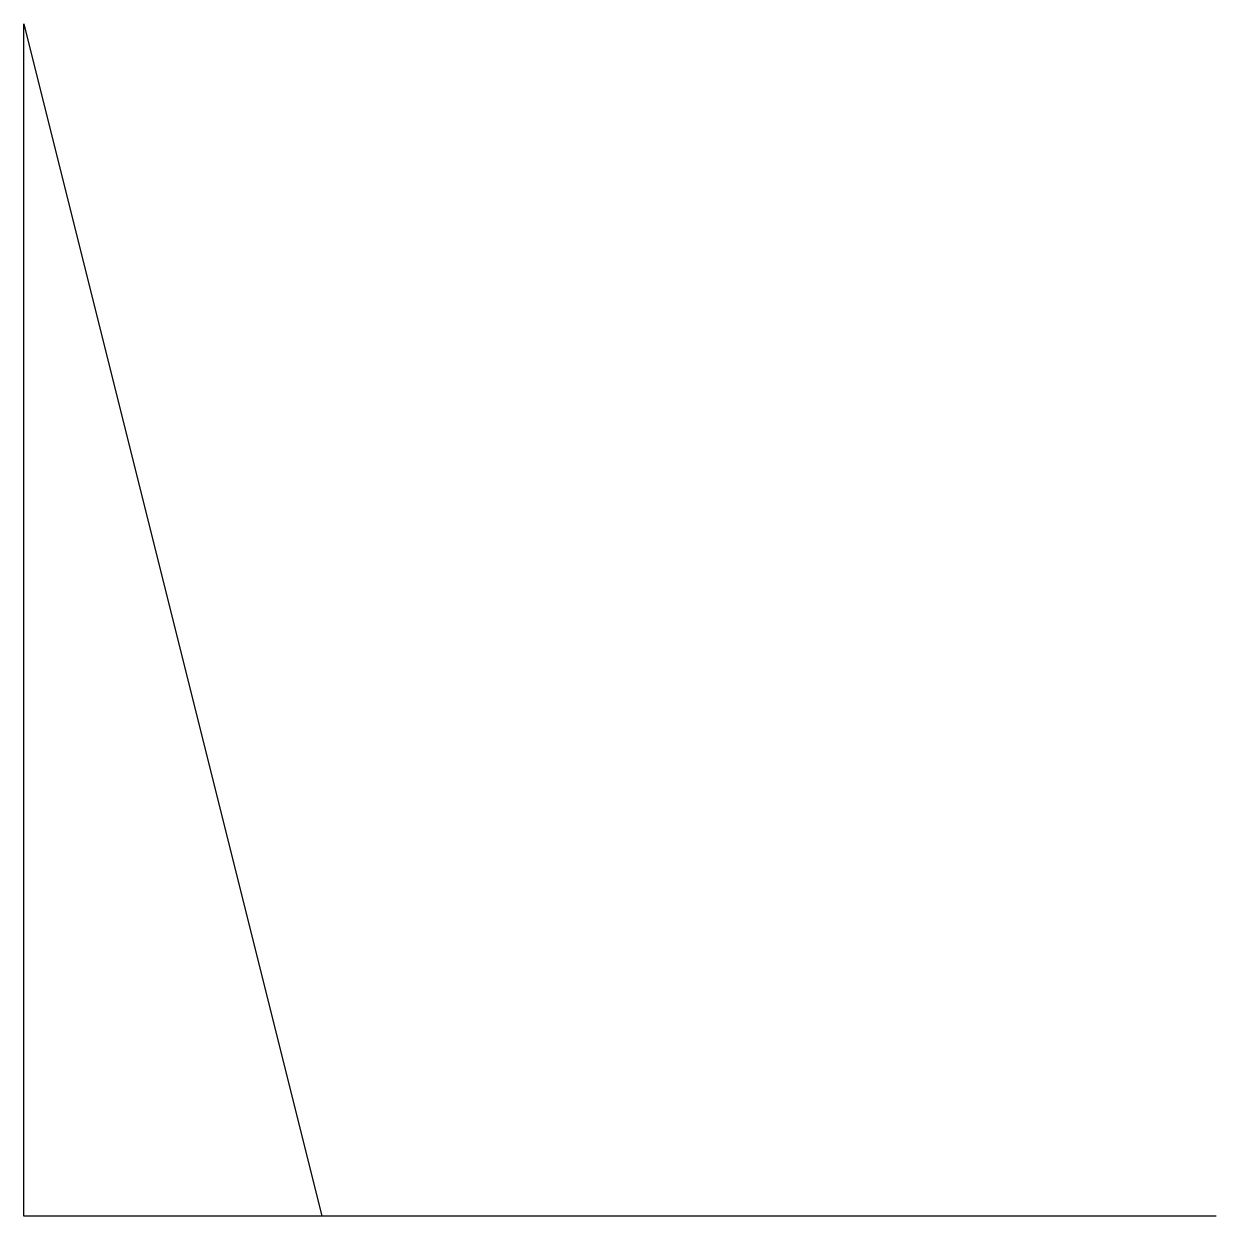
# Model space of a CAD drawing. Header units: millimetres. Extents: x 1186.34 to 1187.34, y -1390.86 to -1389.86.
import ezdxf

# ---------------------------------------------------------------- set-up
doc = ezdxf.new("R2010")
doc.units = ezdxf.units.MM
doc.layers.add('Símbolos_Gráficos', color=1, linetype='Continuous')

msp = doc.modelspace()

# ---------------------------------------------------------------- linework, layer by layer
at = {"layer": 'Símbolos_Gráficos', "color": 4, "linetype": 'Continuous'}
for p, q in [((1186.3448, -1389.8634), (1186.5948, -1390.8634)), ((1186.3448, -1390.8634), (1186.3448, -1389.8634)), ((1187.3448, -1390.8634), (1186.3448, -1390.8634))]:
    msp.add_line(p, q, dxfattribs=at)

doc.saveas('drawing.dxf')
